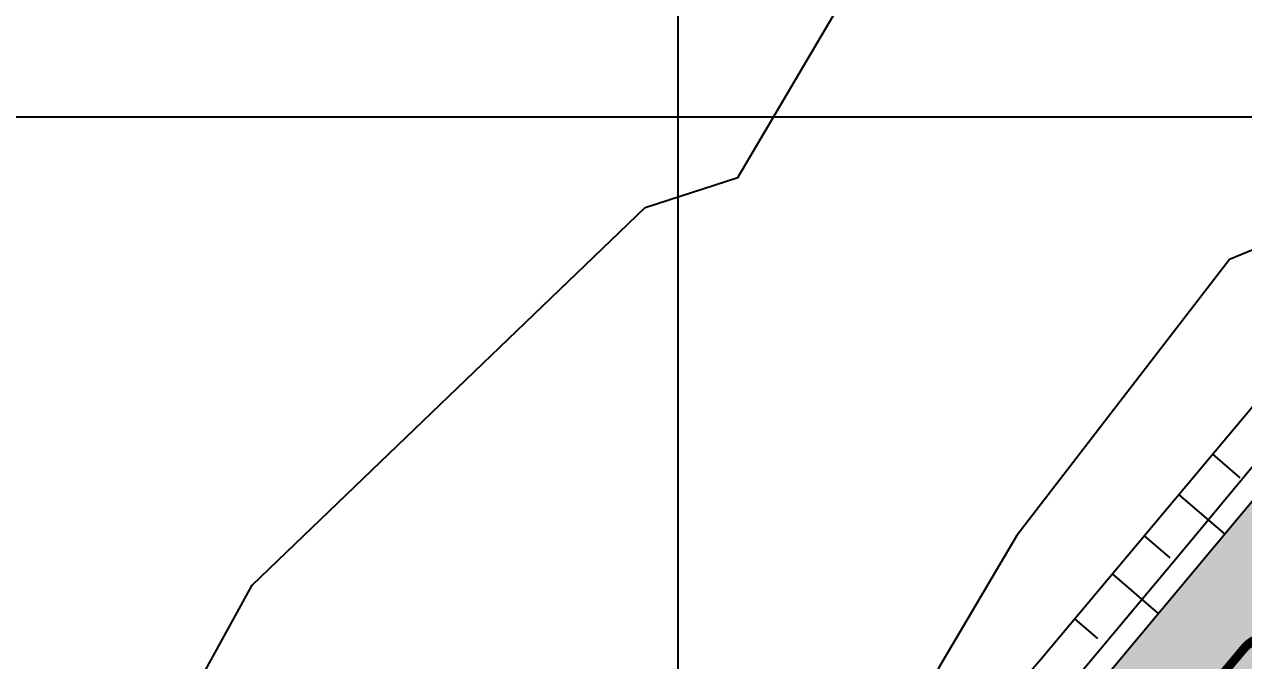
# Model space of a CAD drawing. Extents: x 109417 to 110207, y -57085 to -56659.
# Drawn here: x 109736.75 to 109764.99, y -56889.34 to -56874.6 of the extents above; entities that cross this region are included whole.
import ezdxf

# ---------------------------------------------------------------- set-up
doc = ezdxf.new("R2010")
doc.units = 0
doc.header["$MEASUREMENT"] = 0
for name, color, linetype in [('colore lago', 131, 'Continuous'), ('Contorno lago', 150, 'Continuous'), ('Coordinate', 2, 'Continuous'), ('Curve livello', 2, 'Continuous'), ('LIN010CO', 2, 'Continuous'), ('TEXT035', 1, 'Continuous')]:
    doc.layers.add(name, color=color, linetype=linetype)
doc.styles.add('ARIAL', font='arial.ttf')

msp = doc.modelspace()

# ---------------------------------------------------------------- hatches: boundary and pattern name
at = {"layer": 'colore lago', "linetype": 'Continuous', "lineweight": 0}
h = msp.add_hatch(color=256, dxfattribs=at)
h.paths.add_polyline_path([(109787.607, -56851.909), (109781.374, -56851.449), (109780.949, -56859.593), (109779.775, -56865.319), (109777.001, -56871.497), (109761.391, -56890.187), (109747.224, -56907.079), (109737.978, -56923.583), (109734.471, -56930.887), (109731.694, -56934.795), (109728.436, -56926.156), (109726.511, -56919.287), (109725.837, -56918.904), (109723.973, -56919.58), (109723.988, -56920.171), (109724.888, -56921.996), (109726.863, -56926.685), (109729.712, -56933.551), (109730.097, -56935.764), (109729.462, -56938.822), (109727.856, -56942.641), (109725.242, -56949.193), (109721.697, -56959.227), (109717.196, -56965.971), (109710.076, -56979.677), (109705.373, -56986.684), (109701.277, -56990.549), (109698.942, -56990.929), (109693.841, -56994.905), (109679.969, -56993.381), (109675.304, -56991.429), (109671.531, -56988.549), (109672.55, -56984.88), (109653.63, -56983.645), (109642.782, -56982.891), (109631.732, -56980.846), (109619.991, -56978.617), (109604.845, -56973.59), (109588.969, -56970.965), (109582.676, -56968.702), (109574.178, -56970.162), (109556.627, -56973.838), (109544.428, -56977.023), (109537.378, -56977.411), (109529.99, -56983.704), (109523.028, -56985.896), (109504.687, -56990.299), (109474.817, -56995.139), (109462.524, -56996.172), (109455.385, -56992.543), (109434.357, -56995.751), (109426.559, -57072.876), (109443.284, -57068.136), (109457.142, -57072.469), (109469.867, -57074.214), (109485.464, -57070.671), (109500.677, -57067.369), (109507.825, -57065.235), (109518.431, -57063.959), (109536.187, -57062.345), (109553.899, -57060.589), (109570.418, -57058.693), (109577.915, -57055.241), (109603.353, -57044.784), (109616.537, -57039.237), (109630.826, -57038.192), (109653.396, -57035.26), (109668.509, -57031.141), (109680.931, -57024.619), (109688.723, -57019.638), (109694.725, -57013.245), (109701.19, -57003.464), (109706.469, -56996.467), (109718.692, -56977.274), (109733.25, -56949.313), (109744.002, -56925.912), (109749.941, -56914.958), (109758.165, -56904.008), (109766.502, -56894.13), (109776.242, -56880.6), (109781.219, -56873.706), (109786.152, -56861.957)])
h.paths.add_polyline_path([(109691.743, -56996.42), (109692.295, -56997.489), (109693.646, -56999.261), (109687.045, -57013.29), (109681.623, -57017.686), (109671.799, -57022.132), (109664.058, -57022.737), (109658.721, -57023.311), (109655.784, -57021.935), (109654.806, -57020.19), (109664.117, -57019.272), (109670.219, -57014.457), (109667.734, -57010.763), (109669.661, -57007.649), (109667.048, -57004.165), (109669.356, -57001.462), (109673.817, -56996.222), (109675.953, -56995.596), (109680.301, -56996.471), (109687.584, -56995.841)], flags=16)

# ---------------------------------------------------------------- linework, layer by layer
at = {"layer": 'Contorno lago', "linetype": 'Continuous', "elevation": 322.711, "flags": 128}
msp.add_lwpolyline([(109737.978, -56923.583), (109747.224, -56907.079), (109761.391, -56890.187), (109777.001, -56871.497), (109779.775, -56865.319), (109780.949, -56859.593), (109781.374, -56851.449), (109787.607, -56851.909), (109786.152, -56861.957), (109781.219, -56873.706), (109776.242, -56880.6), (109766.502, -56894.13), (109758.165, -56904.008), (109749.941, -56914.958), (109744.002, -56925.912), (109733.25, -56949.313), (109718.692, -56977.274), (109706.469, -56996.467)], dxfattribs=at)
at = {"layer": 'Coordinate'}
for p, q in [((109751.885, -56659.48), (109751.885, -56975.186, 290.419)), ((109850.449, -56876.75), (109586.949, -56876.75))]:
    msp.add_line(p, q, dxfattribs=at)
at = {"layer": 'Curve livello', "color": 7, "linetype": 'Continuous'}
msp.add_lwpolyline([(109735.481, -56909.067), (109737.873, -56909.707), (109739.807, -56910.191), (109739.988, -56909.946), (109740.166, -56909.619), (109740.251, -56909.462), (109740.334, -56909.31), (109739.093, -56893.75), (109739.141, -56892.841), (109742.029, -56887.588), (109751.126, -56878.845), (109753.276, -56878.148), (109756.904, -56871.993), (109757.793, -56870.841), (109761.814, -56869.188), (109765.497, -56868.828), (109766.811, -56868.463), (109771.374, -56866.019), (109775.612, -56863.402), (109777.897, -56861.575)], dxfattribs=at)
at = {"layer": 'Curve livello', "linetype": 'Continuous'}
msp.add_lwpolyline([(109766.275, -56879.381), (109764.662, -56880.045), (109759.734, -56886.437), (109757.921, -56889.513), (109756.793, -56893.387), (109754.387, -56896.447), (109753.567, -56897.424), (109750.945, -56900.705), (109750.206, -56901.585), (109748.95, -56903.147), (109748.369, -56903.871), (109747.427, -56904.992), (109746.81, -56905.756), (109745.938, -56907.272), (109745.071, -56908.789), (109744.412, -56909.965), (109742.683, -56912.992), (109742.014, -56914.185), (109740.177, -56917.607)], dxfattribs=at)
at = {"layer": 'Curve livello'}
msp.add_lwpolyline([(109765.642, -56884.309), (109763.536, -56886.845), (109761.005, -56889.874), (109759.265, -56892.088), (109754.079, -56898.26), (109753.27, -56899.272), (109750.592, -56902.461), (109750.202, -56902.946), (109750.021, -56903.172), (109747.288, -56906.425), (109747.095, -56906.665), (109746.821, -56907.139), (109746.55, -56907.615), (109744.755, -56910.815), (109744.211, -56911.767), (109742.416, -56914.969), (109741.835, -56916.05), (109740.066, -56919.205)], dxfattribs=at)
at = {"layer": 'LIN010CO', "linetype": 'Continuous'}
for p, q in [((109760.294, -56889.298, 321.401), (109772.218, -56875.063, 321.367)), ((109764.264, -56884.559, 321.39), (109764.897, -56885.101, 321.39)), ((109763.483, -56885.492, 321.392), (109764.55, -56886.405, 320.782)), ((109762.682, -56886.447, 321.394), (109763.281, -56886.959, 321.394)), ((109761.944, -56887.329, 321.396), (109763.013, -56888.245, 320.782)), ((109761.072, -56888.37, 321.399), (109761.604, -56888.826, 321.399)), ((109746.647, -56905.235, 321.787), (109760.294, -56889.298, 321.401))]:
    msp.add_line(p, q, dxfattribs=at)

# ---------------------------------------------------------------- texts
at = {"layer": 'TEXT035', "style": 'ARIAL'}
msp.add_text('BEIVENERBAACH', height=1.875, rotation=50, dxfattribs=at).set_placement((109758.367, -56899.715))

doc.saveas('drawing.dxf')
